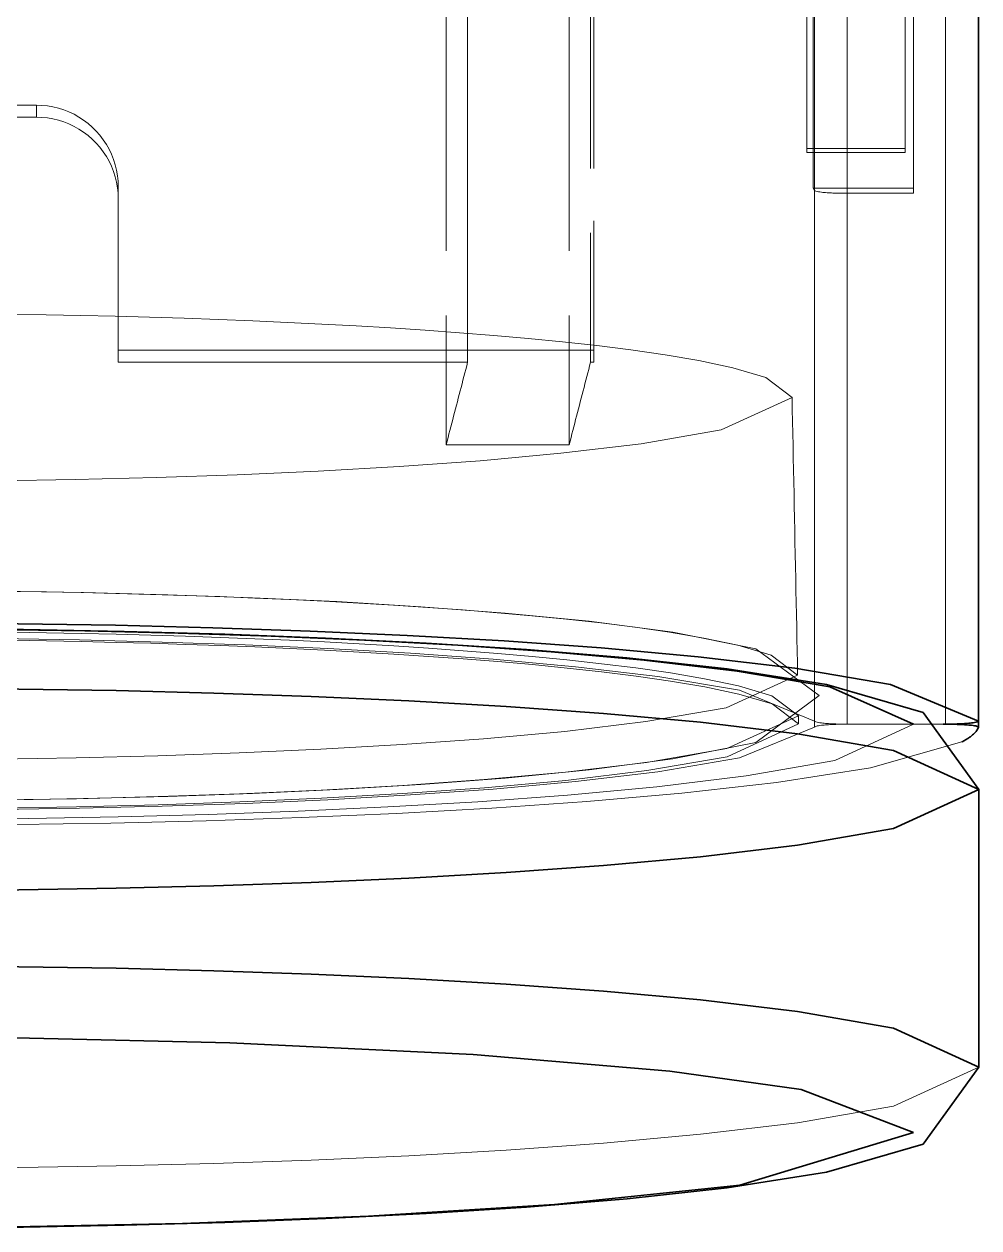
# Model space of a CAD drawing. Header units: millimetres. Extents: x 10 to 410, y 10 to 287.
# Drawn here: x 110.087 to 113.784, y 173 to 177.658 of the extents above; entities that cross this region are included whole.
import ezdxf

# ---------------------------------------------------------------- set-up
doc = ezdxf.new("R2010")
doc.units = ezdxf.units.MM
doc.linetypes.add('DASHED', pattern=[0.75, 0.5, -0.25])
doc.layers.add('HIDDEN', color=8, linetype='DASHED', lineweight=18)
doc.layers.add('VISIBLE', color=7, linetype='CONTINUOUS', lineweight=35)

msp = doc.modelspace()

# ---------------------------------------------------------------- linework, layer by layer
at = {"layer": 'HIDDEN'}
for points in [[(113.6546, 174.9492), (113.6546, 176.4603), (113.6546, 177.9715), (113.6546, 179.4826), (113.6546, 180.9937), (113.6546, 182.5049), (113.6546, 184.016), (113.6546, 185.5272), (113.6546, 187.0383), (113.6546, 188.5494), (113.6546, 190.0606), (113.6546, 191.5717), (113.6546, 193.0829), (113.6546, 194.594), (113.6546, 196.1051), (113.6546, 197.6163), (113.6546, 199.1274), (113.6546, 200.6386), (113.6546, 202.1497), (113.6546, 203.6608), (113.6546, 205.172), (113.6546, 206.6831), (113.6546, 208.1942), (113.6546, 209.7054)], [(113.7815, 174.9604), (113.7815, 176.4706), (113.7815, 177.9807), (113.7815, 179.4908), (113.7815, 181.001), (113.7815, 182.5111), (113.7815, 184.0212), (113.7815, 185.5314), (113.7815, 187.0415), (113.7815, 188.5516), (113.7815, 190.0617), (113.7815, 191.5719), (113.7815, 193.082), (113.7815, 194.5921), (113.7815, 196.1023), (113.7815, 197.6124), (113.7815, 199.1225), (113.7815, 200.6326), (113.7815, 202.1428), (113.7815, 203.6529), (113.7815, 205.163), (113.7815, 206.6732), (113.7815, 208.1833), (113.7815, 209.6934)], [(113.1172, 177.1769), (113.1172, 178.4957), (113.1172, 179.8145), (113.1172, 181.1333), (113.1172, 182.4522), (113.1172, 183.771), (113.1172, 185.0898), (113.1172, 186.4086), (113.1172, 187.7274), (113.1172, 189.0462), (113.1172, 190.365), (113.1172, 191.6838), (113.1172, 193.0027), (113.1172, 194.3215), (113.1172, 195.6403), (113.1172, 196.9591), (113.1172, 198.2779), (113.1172, 199.5967), (113.1172, 200.9155), (113.1172, 202.2343), (113.1172, 203.5532), (113.1172, 204.872), (113.1172, 206.1908), (113.1172, 207.5096)], [(112.2922, 176.3959), (112.2922, 177.6323), (112.2922, 178.8687), (112.2922, 180.1051), (112.2922, 181.3415), (112.2922, 182.5779), (112.2922, 183.8143), (112.2922, 185.0507), (112.2922, 186.287), (112.2922, 187.5234), (112.2922, 188.7598), (112.2922, 189.9962), (112.2922, 191.2326), (112.2922, 192.469), (112.2922, 193.7054), (112.2922, 194.9418), (112.2922, 196.1781), (112.2922, 197.4145), (112.2922, 198.6509), (112.2922, 199.8873), (112.2922, 201.1237), (112.2922, 202.3601), (112.2922, 203.5965), (112.2922, 204.8328)], [(112.2801, 176.3495), (112.2801, 177.5859), (112.2801, 178.8223), (112.2801, 180.0587), (112.2801, 181.295), (112.2801, 182.5314), (112.2801, 183.7678), (112.2801, 185.0042), (112.2801, 186.2406), (112.2801, 187.477), (112.2801, 188.7134), (112.2801, 189.9498), (112.2801, 191.1861), (112.2801, 192.4225), (112.2801, 193.6589), (112.2801, 194.8953), (112.2801, 196.1317), (112.2801, 197.3681), (112.2801, 198.6045), (112.2801, 199.8408), (112.2801, 201.0772), (112.2801, 202.3136), (112.2801, 203.55), (112.2801, 204.7864)], [(112.2922, 176.3495), (112.2922, 177.5859), (112.2922, 178.8223), (112.2922, 180.0587), (112.2922, 181.295), (112.2922, 182.5314), (112.2922, 183.7678), (112.2922, 185.0042), (112.2922, 186.2406), (112.2922, 187.477), (112.2922, 188.7134), (112.2922, 189.9498), (112.2922, 191.1861), (112.2922, 192.4225), (112.2922, 193.6589), (112.2922, 194.8953), (112.2922, 196.1317), (112.2922, 197.3681), (112.2922, 198.6045), (112.2922, 199.8408), (112.2922, 201.0772), (112.2922, 202.3136), (112.2922, 203.55), (112.2922, 204.7864)], [(111.7211, 176.0301), (111.7211, 177.2665), (111.7211, 178.5029), (111.7211, 179.7393), (111.7211, 180.9757), (111.7211, 182.2121), (111.7211, 183.4485), (111.7211, 184.6848), (111.7211, 185.9212), (111.7211, 187.1576), (111.7211, 188.394), (111.7211, 189.6304), (111.7211, 190.8668), (111.7211, 192.1032), (111.7211, 193.3396), (111.7211, 194.5759), (111.7211, 195.8123), (111.7211, 197.0487), (111.7211, 198.2851), (111.7211, 199.5215), (111.7211, 200.7579), (111.7211, 201.9943), (111.7211, 203.2306), (111.7211, 204.467)], [(112.197, 176.0301), (112.197, 177.2665), (112.197, 178.5029), (112.197, 179.7393), (112.197, 180.9757), (112.197, 182.2121), (112.197, 183.4485), (112.197, 184.6848), (112.197, 185.9212), (112.197, 187.1576), (112.197, 188.394), (112.197, 189.6304), (112.197, 190.8668), (112.197, 192.1032), (112.197, 193.3396), (112.197, 194.5759), (112.197, 195.8123), (112.197, 197.0487), (112.197, 198.2851), (112.197, 199.5215), (112.197, 200.7579), (112.197, 201.9943), (112.197, 203.2306), (112.197, 204.467)], [(113.4979, 177.1769), (113.4979, 177.5574), (113.4979, 177.9379), (113.4979, 178.3184), (113.4979, 178.6989), (113.4979, 179.0794), (113.4979, 179.4599), (113.4979, 179.8404), (113.4979, 180.2209), (113.4979, 180.6014), (113.4979, 180.9819), (113.4979, 181.3624), (113.4979, 181.7429), (113.4979, 182.1234), (113.4979, 182.5039), (113.4979, 182.8844), (113.4979, 183.2649), (113.4979, 183.6454), (113.4979, 184.0259), (113.4979, 184.4064), (113.4979, 184.7869), (113.4979, 185.1674), (113.4979, 185.5479), (113.4979, 185.9284)], [(113.1421, 177.0233), (113.1421, 177.4068), (113.1421, 177.7904), (113.1421, 178.1739), (113.1421, 178.5575), (113.1421, 178.941), (113.1421, 179.3246), (113.1421, 179.7081), (113.1421, 180.0917), (113.1421, 180.4752), (113.1421, 180.8588), (113.1421, 181.2423), (113.1421, 181.6259), (113.1421, 182.0094), (113.1421, 182.393), (113.1421, 182.7765), (113.1421, 183.16), (113.1421, 183.5436), (113.1421, 183.9271), (113.1421, 184.3107), (113.1421, 184.6942), (113.1421, 185.0778), (113.1421, 185.4613), (113.1421, 185.8449)], [(113.5297, 177.0233), (113.5297, 177.4052), (113.5297, 177.7872), (113.5297, 178.1691), (113.5297, 178.5511), (113.5297, 178.9331), (113.5297, 179.315), (113.5297, 179.697), (113.5297, 180.0789), (113.5297, 180.4609), (113.5297, 180.8428), (113.5297, 181.2248), (113.5297, 181.6067), (113.5297, 181.9887), (113.5297, 182.3706), (113.5297, 182.7526), (113.5297, 183.1345), (113.5297, 183.5165), (113.5297, 183.8984), (113.5297, 184.2804), (113.5297, 184.6624), (113.5297, 185.0443), (113.5297, 185.4263), (113.5297, 185.8082)], [(113.6546, 174.9492), (113.6546, 175.421), (113.6546, 175.8928), (113.6546, 176.3646), (113.6546, 176.8364), (113.6546, 177.3081), (113.6546, 177.7799), (113.6546, 178.2517), (113.6546, 178.7235), (113.6546, 179.1953), (113.6546, 179.6671), (113.6546, 180.1389), (113.6546, 180.6107), (113.6546, 181.0825), (113.6546, 181.5543), (113.6546, 182.0261), (113.6546, 182.4979), (113.6546, 182.9697), (113.6546, 183.4414), (113.6546, 183.9132), (113.6546, 184.385), (113.6546, 184.8568), (113.6546, 185.3286), (113.6546, 185.8004)], [(113.5297, 177.003), (113.5297, 177.3847), (113.5297, 177.7665), (113.5297, 178.1483), (113.5297, 178.5301), (113.5297, 178.9119), (113.5297, 179.2937), (113.5297, 179.6754), (113.5297, 180.0572), (113.5297, 180.439), (113.5297, 180.8208), (113.5297, 181.2026), (113.5297, 181.5844), (113.5297, 181.9662), (113.5297, 182.3479), (113.5297, 182.7297), (113.5297, 183.1115), (113.5297, 183.4933), (113.5297, 183.8751), (113.5297, 184.2569), (113.5297, 184.6386), (113.5297, 185.0204), (113.5297, 185.4022), (113.5297, 185.784)], [(113.1172, 177.1609), (113.1172, 177.5336), (113.1172, 177.9063), (113.1172, 178.279), (113.1172, 178.6517), (113.1172, 179.0243), (113.1172, 179.397), (113.1172, 179.7697), (113.1172, 180.1424), (113.1172, 180.515), (113.1172, 180.8877), (113.1172, 181.2604), (113.1172, 181.6331), (113.1172, 182.0057), (113.1172, 182.3784), (113.1172, 182.7511), (113.1172, 183.1238), (113.1172, 183.4965), (113.1172, 183.8691), (113.1172, 184.2418), (113.1172, 184.6145), (113.1172, 184.9872), (113.1172, 185.3598), (113.1172, 185.7325)], [(113.1468, 174.938), (113.1468, 175.4058), (113.1468, 175.8737), (113.1468, 176.3415), (113.1468, 176.8093), (113.1468, 177.2772), (113.1468, 177.745), (113.1468, 178.2129), (113.1468, 178.6807), (113.1468, 179.1486), (113.1468, 179.6164), (113.1468, 180.0843), (113.1468, 180.5521), (113.1468, 181.02), (113.1468, 181.4878), (113.1468, 181.9557), (113.1468, 182.4235), (113.1468, 182.8913), (113.1468, 183.3592), (113.1468, 183.827), (113.1468, 184.2949), (113.1468, 184.7627), (113.1468, 185.2306), (113.1468, 185.6984)], [(113.4979, 177.1609), (113.4979, 177.5311), (113.4979, 177.9012), (113.4979, 178.2713), (113.4979, 178.6414), (113.4979, 179.0115), (113.4979, 179.3816), (113.4979, 179.7517), (113.4979, 180.1219), (113.4979, 180.492), (113.4979, 180.8621), (113.4979, 181.2322), (113.4979, 181.6023), (113.4979, 181.9724), (113.4979, 182.3426), (113.4979, 182.7127), (113.4979, 183.0828), (113.4979, 183.4529), (113.4979, 183.823), (113.4979, 184.1931), (113.4979, 184.5632), (113.4979, 184.9334), (113.4979, 185.3035), (113.4979, 185.6736)], [(113.2737, 177.1609), (113.2737, 177.5302), (113.2737, 177.8994), (113.2737, 178.2687), (113.2737, 178.638), (113.2737, 179.0072), (113.2737, 179.3765), (113.2737, 179.7457), (113.2737, 180.115), (113.2737, 180.4842), (113.2737, 180.8535), (113.2737, 181.2227), (113.2737, 181.592), (113.2737, 181.9612), (113.2737, 182.3305), (113.2737, 182.6998), (113.2737, 183.069), (113.2737, 183.4383), (113.2737, 183.8075), (113.2737, 184.1768), (113.2737, 184.546), (113.2737, 184.9153), (113.2737, 185.2845), (113.2737, 185.6538)], [(111.8042, 182.9436), (111.8042, 182.6569), (111.8042, 182.3702), (111.8042, 182.0835), (111.8042, 181.7968), (111.8042, 181.5101), (111.8042, 181.2234), (111.8042, 180.9367), (111.8042, 180.65), (111.8042, 180.3633), (111.8042, 180.0766), (111.8042, 179.7899), (111.8042, 179.5032), (111.8042, 179.2165), (111.8042, 178.9298), (111.8042, 178.6431), (111.8042, 178.3564), (111.8042, 178.0697), (111.8042, 177.783), (111.8042, 177.4963), (111.8042, 177.2096), (111.8042, 176.9229), (111.8042, 176.6362), (111.8042, 176.3495)], [(110.1346, 177.3438), (110.1304, 177.3438), (110.1263, 177.3438), (110.1222, 177.3438), (110.118, 177.3438), (110.1139, 177.3438), (110.1097, 177.3438), (110.1056, 177.3438), (110.1015, 177.3438), (110.0973, 177.3438), (110.0932, 177.3438), (110.0891, 177.3438), (110.0849, 177.3438), (110.0808, 177.3438), (110.0766, 177.3438), (110.0725, 177.3438), (110.0684, 177.3438), (110.0642, 177.3438), (110.0601, 177.3438), (110.0559, 177.3438), (110.0518, 177.3438), (110.0477, 177.3438), (110.0435, 177.3438), (110.0394, 177.3438)], [(110.1346, 177.3438), (110.1346, 177.3418), (110.1346, 177.3398), (110.1346, 177.3378), (110.1346, 177.3358), (110.1346, 177.3337), (110.1346, 177.3317), (110.1346, 177.3297), (110.1346, 177.3277), (110.1346, 177.3257), (110.1346, 177.3236), (110.1346, 177.3216), (110.1346, 177.3196), (110.1346, 177.3176), (110.1346, 177.3156), (110.1346, 177.3136), (110.1346, 177.3115), (110.1346, 177.3095), (110.1346, 177.3075), (110.1346, 177.3055), (110.1346, 177.3035), (110.1346, 177.3014), (110.1346, 177.2994), (110.1346, 177.2974)], [(110.4519, 177.0279), (110.4511, 177.0495), (110.4489, 177.071), (110.4452, 177.0923), (110.4401, 177.1133), (110.4335, 177.1339), (110.4255, 177.154), (110.4162, 177.1735), (110.4055, 177.1923), (110.3936, 177.2104), (110.3805, 177.2275), (110.3662, 177.2438), (110.3509, 177.259), (110.3346, 177.2732), (110.3173, 177.2862), (110.2992, 177.298), (110.2803, 177.3086), (110.2608, 177.3178), (110.2406, 177.3257), (110.22, 177.3322), (110.199, 177.3373), (110.1777, 177.3409), (110.1562, 177.3431), (110.1346, 177.3438)], [(110.1346, 177.2974), (110.0794, 177.2974), (110.0242, 177.2974), (109.969, 177.2974), (109.9139, 177.2974), (109.8587, 177.2974), (109.8035, 177.2974), (109.7483, 177.2974), (109.6931, 177.2974), (109.6379, 177.2974), (109.5828, 177.2974), (109.5276, 177.2974), (109.4724, 177.2974), (109.4172, 177.2974), (109.362, 177.2974), (109.3069, 177.2974), (109.2517, 177.2974), (109.1965, 177.2974), (109.1413, 177.2974), (109.0861, 177.2974), (109.0309, 177.2974), (108.9758, 177.2974), (108.9206, 177.2974), (108.8654, 177.2974)], [(110.4519, 176.9815), (110.4511, 177.0031), (110.4489, 177.0246), (110.4452, 177.0459), (110.4401, 177.0669), (110.4335, 177.0875), (110.4255, 177.1076), (110.4162, 177.1271), (110.4055, 177.1459), (110.3936, 177.1639), (110.3805, 177.1811), (110.3662, 177.1973), (110.3509, 177.2126), (110.3346, 177.2267), (110.3173, 177.2397), (110.2992, 177.2516), (110.2803, 177.2621), (110.2608, 177.2713), (110.2406, 177.2792), (110.22, 177.2857), (110.199, 177.2908), (110.1777, 177.2945), (110.1562, 177.2967), (110.1346, 177.2974)], [(113.1172, 177.1769), (113.1172, 177.1762), (113.1172, 177.1755), (113.1172, 177.1748), (113.1172, 177.1741), (113.1172, 177.1734), (113.1172, 177.1727), (113.1172, 177.172), (113.1172, 177.1714), (113.1172, 177.1707), (113.1172, 177.17), (113.1172, 177.1693), (113.1172, 177.1686), (113.1172, 177.1679), (113.1172, 177.1672), (113.1172, 177.1665), (113.1172, 177.1658), (113.1172, 177.1651), (113.1172, 177.1644), (113.1172, 177.1637), (113.1172, 177.163), (113.1172, 177.1623), (113.1172, 177.1616), (113.1172, 177.1609)], [(113.1172, 177.1769), (113.1337, 177.1769), (113.1503, 177.1769), (113.1668, 177.1769), (113.1834, 177.1769), (113.2, 177.1769), (113.2165, 177.1769), (113.2331, 177.1769), (113.2496, 177.1769), (113.2662, 177.1769), (113.2827, 177.1769), (113.2993, 177.1769), (113.3158, 177.1769), (113.3324, 177.1769), (113.3489, 177.1769), (113.3655, 177.1769), (113.3821, 177.1769), (113.3986, 177.1769), (113.4152, 177.1769), (113.4317, 177.1769), (113.4483, 177.1769), (113.4648, 177.1769), (113.4814, 177.1769), (113.4979, 177.1769)], [(113.1172, 177.1609), (113.124, 177.1609), (113.1308, 177.1609), (113.1376, 177.1609), (113.1444, 177.1609), (113.1512, 177.1609), (113.158, 177.1609), (113.1648, 177.1609), (113.1716, 177.1609), (113.1784, 177.1609), (113.1852, 177.1609), (113.192, 177.1609), (113.1988, 177.1609), (113.2056, 177.1609), (113.2125, 177.1609), (113.2193, 177.1609), (113.2261, 177.1609), (113.2329, 177.1609), (113.2397, 177.1609), (113.2465, 177.1609), (113.2533, 177.1609), (113.2601, 177.1609), (113.2669, 177.1609), (113.2737, 177.1609)], [(113.2737, 177.1609), (113.2834, 177.1609), (113.2932, 177.1609), (113.3029, 177.1609), (113.3127, 177.1609), (113.3224, 177.1609), (113.3322, 177.1609), (113.3419, 177.1609), (113.3517, 177.1609), (113.3614, 177.1609), (113.3712, 177.1609), (113.3809, 177.1609), (113.3907, 177.1609), (113.4004, 177.1609), (113.4102, 177.1609), (113.4199, 177.1609), (113.4297, 177.1609), (113.4394, 177.1609), (113.4492, 177.1609), (113.4589, 177.1609), (113.4687, 177.1609), (113.4784, 177.1609), (113.4882, 177.1609), (113.4979, 177.1609)], [(113.2737, 174.9492), (113.2737, 175.0453), (113.2737, 175.1415), (113.2737, 175.2377), (113.2737, 175.3338), (113.2737, 175.43), (113.2737, 175.5262), (113.2737, 175.6223), (113.2737, 175.7185), (113.2737, 175.8147), (113.2737, 175.9108), (113.2737, 176.007), (113.2737, 176.1031), (113.2737, 176.1993), (113.2737, 176.2955), (113.2737, 176.3916), (113.2737, 176.4878), (113.2737, 176.584), (113.2737, 176.6801), (113.2737, 176.7763), (113.2737, 176.8725), (113.2737, 176.9686), (113.2737, 177.0648), (113.2737, 177.1609)], [(113.4979, 177.1769), (113.4979, 177.1762), (113.4979, 177.1755), (113.4979, 177.1748), (113.4979, 177.1741), (113.4979, 177.1734), (113.4979, 177.1727), (113.4979, 177.172), (113.4979, 177.1714), (113.4979, 177.1707), (113.4979, 177.17), (113.4979, 177.1693), (113.4979, 177.1686), (113.4979, 177.1679), (113.4979, 177.1672), (113.4979, 177.1665), (113.4979, 177.1658), (113.4979, 177.1651), (113.4979, 177.1644), (113.4979, 177.1637), (113.4979, 177.163), (113.4979, 177.1623), (113.4979, 177.1616), (113.4979, 177.1609)], [(110.4519, 177.0279), (110.4519, 177.0279), (110.4519, 177.0279), (110.4519, 177.0279), (110.4519, 177.0279), (110.4519, 177.0279), (110.4519, 177.0279), (110.4519, 177.0279), (110.4519, 177.0279), (110.4519, 177.0279), (110.4519, 177.0279), (110.4519, 177.0279), (110.4519, 177.0279), (110.4519, 177.0279), (110.4519, 177.0279), (110.4519, 177.0279), (110.4519, 177.0279), (110.4519, 177.0279), (110.4519, 177.0279), (110.4519, 177.0279), (110.4519, 177.0279), (110.4519, 177.0279), (110.4519, 177.0279), (110.4519, 177.0279)], [(110.4519, 177.0279), (110.4519, 177.0004), (110.4519, 176.9729), (110.4519, 176.9455), (110.4519, 176.918), (110.4519, 176.8905), (110.4519, 176.863), (110.4519, 176.8356), (110.4519, 176.8081), (110.4519, 176.7806), (110.4519, 176.7531), (110.4519, 176.7257), (110.4519, 176.6982), (110.4519, 176.6707), (110.4519, 176.6432), (110.4519, 176.6158), (110.4519, 176.5883), (110.4519, 176.5608), (110.4519, 176.5333), (110.4519, 176.5059), (110.4519, 176.4784), (110.4519, 176.4509), (110.4519, 176.4234), (110.4519, 176.3959)], [(110.4519, 176.9814), (110.4519, 176.9834), (110.4519, 176.9855), (110.4519, 176.9875), (110.4519, 176.9895), (110.4519, 176.9915), (110.4519, 176.9935), (110.4519, 176.9956), (110.4519, 176.9976), (110.4519, 176.9996), (110.4519, 177.0016), (110.4519, 177.0036), (110.4519, 177.0057), (110.4519, 177.0077), (110.4519, 177.0097), (110.4519, 177.0117), (110.4519, 177.0137), (110.4519, 177.0158), (110.4519, 177.0178), (110.4519, 177.0198), (110.4519, 177.0218), (110.4519, 177.0238), (110.4519, 177.0259), (110.4519, 177.0279)], [(110.4519, 176.9815), (110.4519, 176.9835), (110.4519, 176.9855), (110.4519, 176.9875), (110.4519, 176.9895), (110.4519, 176.9916), (110.4519, 176.9936), (110.4519, 176.9956), (110.4519, 176.9976), (110.4519, 176.9996), (110.4519, 177.0017), (110.4519, 177.0037), (110.4519, 177.0057), (110.4519, 177.0077), (110.4519, 177.0097), (110.4519, 177.0117), (110.4519, 177.0138), (110.4519, 177.0158), (110.4519, 177.0178), (110.4519, 177.0198), (110.4519, 177.0218), (110.4519, 177.0239), (110.4519, 177.0259), (110.4519, 177.0279)], [(113.1421, 177.0233), (113.1424, 177.0229), (113.1426, 177.0225), (113.1429, 177.0222), (113.1431, 177.0218), (113.1433, 177.0214), (113.1436, 177.021), (113.1438, 177.0206), (113.144, 177.0202), (113.1442, 177.0199), (113.1444, 177.0195), (113.1447, 177.0191), (113.1449, 177.0187), (113.1451, 177.0183), (113.1453, 177.0179), (113.1455, 177.0175), (113.1456, 177.0171), (113.1458, 177.0167), (113.146, 177.0163), (113.1462, 177.0158), (113.1464, 177.0154), (113.1465, 177.015), (113.1467, 177.0146), (113.1468, 177.0142)], [(113.1421, 177.0233), (113.159, 177.0233), (113.1758, 177.0233), (113.1927, 177.0233), (113.2095, 177.0233), (113.2264, 177.0233), (113.2432, 177.0233), (113.2601, 177.0233), (113.2769, 177.0233), (113.2938, 177.0233), (113.3106, 177.0233), (113.3275, 177.0233), (113.3443, 177.0233), (113.3612, 177.0233), (113.378, 177.0233), (113.3949, 177.0233), (113.4117, 177.0233), (113.4286, 177.0233), (113.4454, 177.0233), (113.4623, 177.0233), (113.4791, 177.0233), (113.496, 177.0233), (113.5128, 177.0233), (113.5297, 177.0233)], [(113.2737, 177.003), (113.2681, 177.003), (113.2625, 177.003), (113.257, 177.0031), (113.2514, 177.0031), (113.2458, 177.0032), (113.2402, 177.0034), (113.2347, 177.0035), (113.2291, 177.0037), (113.2235, 177.0039), (113.2179, 177.0041), (113.2124, 177.0044), (113.2068, 177.0047), (113.2012, 177.005), (113.1957, 177.0054), (113.1901, 177.0058), (113.1846, 177.0063), (113.179, 177.0068), (113.1735, 177.0074), (113.1679, 177.0082), (113.1624, 177.009), (113.1569, 177.01), (113.1515, 177.0114), (113.1468, 177.0142)], [(113.1468, 174.9604), (113.1468, 175.0497), (113.1468, 175.139), (113.1468, 175.2283), (113.1468, 175.3176), (113.1468, 175.4069), (113.1468, 175.4962), (113.1468, 175.5855), (113.1468, 175.6748), (113.1468, 175.7641), (113.1468, 175.8534), (113.1468, 175.9426), (113.1468, 176.0319), (113.1468, 176.1212), (113.1468, 176.2105), (113.1468, 176.2998), (113.1468, 176.3891), (113.1468, 176.4784), (113.1468, 176.5677), (113.1468, 176.657), (113.1468, 176.7463), (113.1468, 176.8356), (113.1468, 176.9249), (113.1468, 177.0142)], [(113.2737, 177.003), (113.2848, 177.003), (113.296, 177.003), (113.3071, 177.003), (113.3182, 177.003), (113.3293, 177.003), (113.3405, 177.003), (113.3516, 177.003), (113.3627, 177.003), (113.3739, 177.003), (113.385, 177.003), (113.3961, 177.003), (113.4072, 177.003), (113.4184, 177.003), (113.4295, 177.003), (113.4406, 177.003), (113.4518, 177.003), (113.4629, 177.003), (113.474, 177.003), (113.4851, 177.003), (113.4963, 177.003), (113.5074, 177.003), (113.5185, 177.003), (113.5297, 177.003)], [(113.2737, 174.9492), (113.2737, 175.0385), (113.2737, 175.1278), (113.2737, 175.2171), (113.2737, 175.3064), (113.2737, 175.3957), (113.2737, 175.485), (113.2737, 175.5742), (113.2737, 175.6635), (113.2737, 175.7528), (113.2737, 175.8421), (113.2737, 175.9314), (113.2737, 176.0207), (113.2737, 176.11), (113.2737, 176.1993), (113.2737, 176.2886), (113.2737, 176.3779), (113.2737, 176.4672), (113.2737, 176.5565), (113.2737, 176.6458), (113.2737, 176.7351), (113.2737, 176.8244), (113.2737, 176.9137), (113.2737, 177.003)], [(113.5297, 177.0233), (113.5297, 177.0224), (113.5297, 177.0215), (113.5297, 177.0206), (113.5297, 177.0197), (113.5297, 177.0189), (113.5297, 177.018), (113.5297, 177.0171), (113.5297, 177.0162), (113.5297, 177.0153), (113.5297, 177.0144), (113.5297, 177.0136), (113.5297, 177.0127), (113.5297, 177.0118), (113.5297, 177.0109), (113.5297, 177.01), (113.5297, 177.0091), (113.5297, 177.0083), (113.5297, 177.0074), (113.5297, 177.0065), (113.5297, 177.0056), (113.5297, 177.0047), (113.5297, 177.0038), (113.5297, 177.003)], [(110.4519, 176.9814), (110.4519, 176.9814), (110.4519, 176.9814), (110.4519, 176.9814), (110.4519, 176.9814), (110.4519, 176.9814), (110.4519, 176.9814), (110.4519, 176.9814), (110.4519, 176.9814), (110.4519, 176.9814), (110.4519, 176.9814), (110.4519, 176.9814), (110.4519, 176.9814), (110.4519, 176.9814), (110.4519, 176.9814), (110.4519, 176.9814), (110.4519, 176.9814), (110.4519, 176.9814), (110.4519, 176.9814), (110.4519, 176.9814), (110.4519, 176.9815), (110.4519, 176.9815), (110.4519, 176.9815), (110.4519, 176.9815)], [(110.4519, 176.9814), (110.4519, 176.954), (110.4519, 176.9265), (110.4519, 176.899), (110.4519, 176.8715), (110.4519, 176.8441), (110.4519, 176.8166), (110.4519, 176.7891), (110.4519, 176.7616), (110.4519, 176.7342), (110.4519, 176.7067), (110.4519, 176.6792), (110.4519, 176.6517), (110.4519, 176.6243), (110.4519, 176.5968), (110.4519, 176.5693), (110.4519, 176.5418), (110.4519, 176.5143), (110.4519, 176.4869), (110.4519, 176.4594), (110.4519, 176.4319), (110.4519, 176.4044), (110.4519, 176.377), (110.4519, 176.3495)], [(113.0601, 176.2136), (112.9581, 176.2904), (112.8302, 176.3282), (112.6997, 176.3559), (112.5682, 176.3783), (112.4361, 176.3973), (112.3037, 176.4138), (112.1711, 176.4284), (112.0383, 176.4415), (111.9053, 176.4532), (111.7723, 176.4638), (111.6392, 176.4734), (111.5061, 176.4821), (111.3729, 176.4901), (111.2396, 176.4973), (111.1064, 176.5037), (110.9731, 176.5096), (110.8397, 176.5148), (110.7064, 176.5195), (110.573, 176.5236), (110.4396, 176.5272), (110.3062, 176.5303), (110.1728, 176.5329), (110.0394, 176.535)], [(110.4519, 176.3959), (110.5319, 176.3959), (110.6119, 176.3959), (110.6919, 176.3959), (110.7719, 176.3959), (110.8519, 176.3959), (110.932, 176.3959), (111.012, 176.3959), (111.092, 176.3959), (111.172, 176.3959), (111.252, 176.3959), (111.332, 176.3959), (111.412, 176.3959), (111.4921, 176.3959), (111.5721, 176.3959), (111.6521, 176.3959), (111.7321, 176.3959), (111.8121, 176.3959), (111.8921, 176.3959), (111.9721, 176.3959), (112.0522, 176.3959), (112.1322, 176.3959), (112.2122, 176.3959), (112.2922, 176.3959)], [(110.4519, 176.3495), (110.4519, 176.3515), (110.4519, 176.3535), (110.4519, 176.3556), (110.4519, 176.3576), (110.4519, 176.3596), (110.4519, 176.3616), (110.4519, 176.3636), (110.4519, 176.3657), (110.4519, 176.3677), (110.4519, 176.3697), (110.4519, 176.3717), (110.4519, 176.3737), (110.4519, 176.3758), (110.4519, 176.3778), (110.4519, 176.3798), (110.4519, 176.3818), (110.4519, 176.3838), (110.4519, 176.3859), (110.4519, 176.3879), (110.4519, 176.3899), (110.4519, 176.3919), (110.4519, 176.3939), (110.4519, 176.3959)], [(112.2922, 176.3959), (112.2922, 176.3939), (112.2922, 176.3919), (112.2922, 176.3899), (112.2922, 176.3879), (112.2922, 176.3859), (112.2922, 176.3838), (112.2922, 176.3818), (112.2922, 176.3798), (112.2922, 176.3778), (112.2922, 176.3758), (112.2922, 176.3737), (112.2922, 176.3717), (112.2922, 176.3697), (112.2922, 176.3677), (112.2922, 176.3657), (112.2922, 176.3636), (112.2922, 176.3616), (112.2922, 176.3596), (112.2922, 176.3576), (112.2922, 176.3556), (112.2922, 176.3535), (112.2922, 176.3515), (112.2922, 176.3495)], [(110.4519, 176.3495), (110.5107, 176.3495), (110.5695, 176.3495), (110.6283, 176.3495), (110.6871, 176.3495), (110.7459, 176.3495), (110.8046, 176.3495), (110.8634, 176.3495), (110.9222, 176.3495), (110.981, 176.3495), (111.0398, 176.3495), (111.0986, 176.3495), (111.1574, 176.3495), (111.2162, 176.3495), (111.275, 176.3495), (111.3338, 176.3495), (111.3926, 176.3495), (111.4514, 176.3495), (111.5102, 176.3495), (111.569, 176.3495), (111.6278, 176.3495), (111.6866, 176.3495), (111.7454, 176.3495), (111.8042, 176.3495)], [(111.7211, 176.0301), (111.7247, 176.044), (111.7283, 176.0579), (111.7319, 176.0718), (111.7355, 176.0857), (111.7392, 176.0996), (111.7428, 176.1134), (111.7464, 176.1273), (111.75, 176.1412), (111.7536, 176.1551), (111.7572, 176.169), (111.7608, 176.1829), (111.7644, 176.1968), (111.768, 176.2106), (111.7717, 176.2245), (111.7753, 176.2384), (111.7789, 176.2523), (111.7825, 176.2662), (111.7861, 176.2801), (111.7897, 176.294), (111.7933, 176.3078), (111.7969, 176.3217), (111.8006, 176.3356), (111.8042, 176.3495)], [(112.2801, 176.3495), (112.2765, 176.3356), (112.2729, 176.3217), (112.2693, 176.3078), (112.2657, 176.294), (112.2621, 176.2801), (112.2584, 176.2662), (112.2548, 176.2523), (112.2512, 176.2384), (112.2476, 176.2245), (112.244, 176.2106), (112.2404, 176.1968), (112.2368, 176.1829), (112.2332, 176.169), (112.2295, 176.1551), (112.2259, 176.1412), (112.2223, 176.1273), (112.2187, 176.1134), (112.2151, 176.0996), (112.2115, 176.0857), (112.2079, 176.0718), (112.2043, 176.0579), (112.2006, 176.044), (112.197, 176.0301)], [(112.2801, 176.3495), (112.2806, 176.3495), (112.2812, 176.3495), (112.2817, 176.3495), (112.2822, 176.3495), (112.2827, 176.3495), (112.2833, 176.3495), (112.2838, 176.3495), (112.2843, 176.3495), (112.2848, 176.3495), (112.2854, 176.3495), (112.2859, 176.3495), (112.2864, 176.3495), (112.2869, 176.3495), (112.2875, 176.3495), (112.288, 176.3495), (112.2885, 176.3495), (112.289, 176.3495), (112.2896, 176.3495), (112.2901, 176.3495), (112.2906, 176.3495), (112.2911, 176.3495), (112.2917, 176.3495), (112.2922, 176.3495)], [(105.9399, 176.2136), (106.2144, 176.0876), (106.5237, 176.0343), (106.8353, 175.997), (107.1479, 175.9685), (107.461, 175.946), (107.7743, 175.9281), (108.0879, 175.914), (108.4016, 175.9032), (108.7154, 175.8953), (109.0292, 175.8902), (109.3431, 175.8876), (109.657, 175.8876), (109.9708, 175.8902), (110.2847, 175.8953), (110.5984, 175.9032), (110.9121, 175.914), (111.2257, 175.9281), (111.5391, 175.946), (111.8521, 175.9685), (112.1647, 175.997), (112.4764, 176.0343), (112.7856, 176.0876), (113.0601, 176.2136)], [(113.0601, 176.2136), (113.061, 176.1669), (113.0619, 176.1202), (113.0629, 176.0735), (113.0638, 176.0268), (113.0648, 175.9801), (113.0657, 175.9334), (113.0666, 175.8867), (113.0676, 175.8399), (113.0685, 175.7932), (113.0694, 175.7465), (113.0704, 175.6998), (113.0713, 175.6531), (113.0723, 175.6064), (113.0732, 175.5597), (113.0741, 175.513), (113.0751, 175.4663), (113.076, 175.4195), (113.0769, 175.3728), (113.0779, 175.3261), (113.0788, 175.2794), (113.0798, 175.2327), (113.0807, 175.186), (113.0816, 175.1393)], [(112.197, 176.0301), (112.1763, 176.0301), (112.1556, 176.0301), (112.135, 176.0301), (112.1143, 176.0301), (112.0936, 176.0301), (112.0729, 176.0301), (112.0522, 176.0301), (112.0315, 176.0301), (112.0108, 176.0301), (111.9901, 176.0301), (111.9694, 176.0301), (111.9487, 176.0301), (111.928, 176.0301), (111.9073, 176.0301), (111.8866, 176.0301), (111.8659, 176.0301), (111.8453, 176.0301), (111.8246, 176.0301), (111.8039, 176.0301), (111.7832, 176.0301), (111.7625, 176.0301), (111.7418, 176.0301), (111.7211, 176.0301)], [(113.1648, 175.0598), (112.9194, 175.2409), (112.599, 175.3051), (112.2749, 175.3473), (111.9495, 175.379), (111.6235, 175.4036), (111.2972, 175.4231), (110.9707, 175.4384), (110.644, 175.4501), (110.3172, 175.4585), (109.9903, 175.4641), (109.6634, 175.4668), (109.3365, 175.4668), (109.0097, 175.4641), (108.6828, 175.4585), (108.356, 175.4501), (108.0293, 175.4384), (107.7028, 175.4231), (107.3765, 175.4036), (107.0505, 175.379), (106.7251, 175.3473), (106.401, 175.3051), (106.0806, 175.2409), (105.8352, 175.0598)], [(110.0394, 175.4627), (110.1737, 175.4605), (110.3081, 175.4579), (110.4425, 175.4548), (110.5768, 175.4512), (110.7111, 175.4471), (110.8454, 175.4424), (110.9797, 175.4371), (111.114, 175.4312), (111.2482, 175.4247), (111.3824, 175.4175), (111.5166, 175.4095), (111.6507, 175.4007), (111.7847, 175.3911), (111.9187, 175.3804), (112.0525, 175.3686), (112.1863, 175.3554), (112.3198, 175.3407), (112.4532, 175.3241), (112.5862, 175.305), (112.7187, 175.2824), (112.8501, 175.2546), (112.979, 175.2166), (113.0816, 175.1393)], [(105.8532, 174.9604), (106.1432, 175.0801), (106.4593, 175.1337), (106.7777, 175.1715), (107.097, 175.2004), (107.4169, 175.2233), (107.737, 175.2415), (108.0573, 175.2559), (108.3778, 175.2669), (108.6984, 175.2749), (109.019, 175.2801), (109.3396, 175.2827), (109.6603, 175.2827), (109.9809, 175.2801), (110.3016, 175.2749), (110.6221, 175.2669), (110.9426, 175.2559), (111.2629, 175.2415), (111.5831, 175.2233), (111.9029, 175.2004), (112.2223, 175.1715), (112.5407, 175.1337), (112.8568, 175.0801), (113.1468, 174.9604)], [(110.0394, 175.3051), (110.1739, 175.3029), (110.3084, 175.3003), (110.4429, 175.2972), (110.5774, 175.2936), (110.7118, 175.2895), (110.8463, 175.2848), (110.9807, 175.2795), (111.1151, 175.2736), (111.2495, 175.2671), (111.3838, 175.2599), (111.5181, 175.2519), (111.6523, 175.2431), (111.7865, 175.2334), (111.9206, 175.2227), (112.0546, 175.2109), (112.1885, 175.1978), (112.3222, 175.183), (112.4557, 175.1664), (112.5889, 175.1472), (112.7215, 175.1247), (112.8531, 175.0968), (112.982, 175.0588), (113.0848, 174.9814)], [(113.0854, 174.9498), (112.9826, 175.0272), (112.8537, 175.0652), (112.722, 175.0931), (112.5894, 175.1157), (112.4562, 175.1348), (112.3227, 175.1515), (112.1889, 175.1662), (112.055, 175.1793), (111.921, 175.1912), (111.7869, 175.2019), (111.6527, 175.2115), (111.5184, 175.2203), (111.3841, 175.2283), (111.2497, 175.2355), (111.1153, 175.2421), (110.9809, 175.248), (110.8464, 175.2532), (110.712, 175.2579), (110.5775, 175.2621), (110.443, 175.2657), (110.3084, 175.2688), (110.1739, 175.2714), (110.0394, 175.2735)], [(113.0816, 175.1387), (112.8049, 175.0124), (112.4938, 174.9588), (112.1803, 174.9213), (111.8659, 174.8926), (111.5509, 174.87), (111.2357, 174.852), (110.9203, 174.8378), (110.6047, 174.8269), (110.289, 174.819), (109.9733, 174.8138), (109.6576, 174.8113), (109.3418, 174.8113), (109.0261, 174.8138), (108.7103, 174.819), (108.3947, 174.8269), (108.0791, 174.8378), (107.7637, 174.852), (107.4484, 174.87), (107.1335, 174.8927), (106.8191, 174.9214), (106.5056, 174.9589), (106.1945, 175.0125), (105.9184, 175.1393)], [(113.0816, 175.1393), (113.0816, 175.1392), (113.0816, 175.1392), (113.0816, 175.1392), (113.0816, 175.1392), (113.0816, 175.1391), (113.0816, 175.1391), (113.0816, 175.1391), (113.0816, 175.1391), (113.0816, 175.139), (113.0816, 175.139), (113.0816, 175.139), (113.0816, 175.139), (113.0816, 175.1389), (113.0816, 175.1389), (113.0816, 175.1389), (113.0816, 175.1389), (113.0816, 175.1388), (113.0816, 175.1388), (113.0816, 175.1388), (113.0816, 175.1387), (113.0816, 175.1387), (113.0816, 175.1387), (113.0816, 175.1387)], [(105.8352, 175.0598), (106.0806, 174.8787), (106.401, 174.8145), (106.7251, 174.7722), (107.0505, 174.7406), (107.3765, 174.7159), (107.7028, 174.6965), (108.0293, 174.6812), (108.356, 174.6695), (108.6828, 174.661), (109.0097, 174.6554), (109.3365, 174.6527), (109.6634, 174.6527), (109.9903, 174.6554), (110.3172, 174.661), (110.644, 174.6695), (110.9707, 174.6812), (111.2972, 174.6965), (111.6235, 174.7159), (111.9495, 174.7406), (112.2749, 174.7722), (112.599, 174.8145), (112.9194, 174.8787), (113.1648, 175.0598)], [(113.1648, 175.0598), (113.1648, 175.0598), (113.1648, 175.0598), (113.1648, 175.0598), (113.1648, 175.0598), (113.1648, 175.0598), (113.1648, 175.0598), (113.1648, 175.0598), (113.1648, 175.0598), (113.1648, 175.0598), (113.1648, 175.0598), (113.1648, 175.0598), (113.1648, 175.0598), (113.1648, 175.0598), (113.1648, 175.0598), (113.1648, 175.0598), (113.1648, 175.0598), (113.1648, 175.0598), (113.1648, 175.0598), (113.1648, 175.0598), (113.1648, 175.0598), (113.1648, 175.0598), (113.1648, 175.0598), (113.1648, 175.0598)], [(113.5297, 174.9492), (113.2253, 174.8086), (112.8824, 174.7488), (112.5368, 174.7068), (112.1902, 174.6747), (111.843, 174.6492), (111.4954, 174.6288), (111.1477, 174.6127), (110.7997, 174.6002), (110.4517, 174.5909), (110.1036, 174.5846), (109.7555, 174.5812), (109.4074, 174.5806), (109.0592, 174.5827), (108.7111, 174.5876), (108.3631, 174.5954), (108.0151, 174.6064), (107.6673, 174.6208), (107.3196, 174.6391), (106.9722, 174.662), (106.6253, 174.6908), (106.2791, 174.7276), (105.9346, 174.7774), (105.5962, 174.8577)], [(105.9146, 174.9498), (106.191, 174.8229), (106.5024, 174.7692), (106.8163, 174.7316), (107.1311, 174.7029), (107.4464, 174.6803), (107.762, 174.6622), (108.0778, 174.648), (108.3938, 174.6371), (108.7098, 174.6292), (109.0259, 174.624), (109.342, 174.6214), (109.6581, 174.6214), (109.9742, 174.624), (110.2903, 174.6292), (110.6063, 174.6371), (110.9222, 174.648), (111.238, 174.6622), (111.5536, 174.6803), (111.8689, 174.7029), (112.1837, 174.7316), (112.4976, 174.7692), (112.809, 174.8229), (113.0854, 174.9498)], [(113.0848, 174.9808), (112.8079, 174.8544), (112.4965, 174.8007), (112.1827, 174.7632), (111.868, 174.7345), (111.5528, 174.7119), (111.2372, 174.6939), (110.9215, 174.6797), (110.6057, 174.6688), (110.2897, 174.6608), (109.9737, 174.6556), (109.6577, 174.6531), (109.3417, 174.6531), (109.0256, 174.6557), (108.7096, 174.6608), (108.3937, 174.6688), (108.0779, 174.6797), (107.7622, 174.6939), (107.4466, 174.7119), (107.1314, 174.7346), (106.8167, 174.7633), (106.5029, 174.8008), (106.1915, 174.8545), (105.9152, 174.9814)], [(113.0848, 174.9814), (113.0848, 174.9814), (113.0848, 174.9813), (113.0848, 174.9813), (113.0848, 174.9813), (113.0848, 174.9813), (113.0848, 174.9812), (113.0848, 174.9812), (113.0848, 174.9812), (113.0848, 174.9811), (113.0848, 174.9811), (113.0848, 174.9811), (113.0848, 174.9811), (113.0848, 174.981), (113.0848, 174.981), (113.0848, 174.981), (113.0848, 174.981), (113.0848, 174.9809), (113.0848, 174.9809), (113.0848, 174.9809), (113.0848, 174.9809), (113.0848, 174.9808), (113.0848, 174.9808), (113.0848, 174.9808)], [(113.0848, 174.9814), (113.0848, 174.98), (113.0849, 174.9786), (113.0849, 174.9773), (113.0849, 174.9759), (113.0849, 174.9745), (113.085, 174.9731), (113.085, 174.9718), (113.085, 174.9704), (113.0851, 174.969), (113.0851, 174.9676), (113.0851, 174.9663), (113.0851, 174.9649), (113.0852, 174.9635), (113.0852, 174.9621), (113.0852, 174.9608), (113.0853, 174.9594), (113.0853, 174.958), (113.0853, 174.9567), (113.0853, 174.9553), (113.0854, 174.9539), (113.0854, 174.9525), (113.0854, 174.9512), (113.0854, 174.9498)], [(113.2737, 174.9492), (113.2681, 174.9492), (113.2625, 174.9492), (113.257, 174.9493), (113.2514, 174.9494), (113.2458, 174.9495), (113.2402, 174.9496), (113.2347, 174.9497), (113.2291, 174.9499), (113.2235, 174.9501), (113.2179, 174.9504), (113.2124, 174.9506), (113.2068, 174.9509), (113.2012, 174.9513), (113.1957, 174.9516), (113.1901, 174.9521), (113.1846, 174.9525), (113.179, 174.9531), (113.1735, 174.9537), (113.1679, 174.9544), (113.1624, 174.9552), (113.1569, 174.9562), (113.1515, 174.9576), (113.1468, 174.9604)], [(113.2737, 174.9492), (113.2681, 174.9492), (113.2625, 174.9491), (113.257, 174.9491), (113.2514, 174.949), (113.2458, 174.9489), (113.2402, 174.9488), (113.2347, 174.9486), (113.2291, 174.9484), (113.2235, 174.9482), (113.2179, 174.948), (113.2124, 174.9477), (113.2068, 174.9474), (113.2012, 174.9471), (113.1957, 174.9467), (113.1901, 174.9463), (113.1846, 174.9458), (113.179, 174.9453), (113.1735, 174.9447), (113.1679, 174.944), (113.1624, 174.9432), (113.1569, 174.9421), (113.1515, 174.9407), (113.1468, 174.938)], [(113.2737, 174.9492), (113.2899, 174.9492), (113.306, 174.9492), (113.3222, 174.9492), (113.3383, 174.9492), (113.3545, 174.9492), (113.3707, 174.9492), (113.3868, 174.9492), (113.403, 174.9492), (113.4192, 174.9492), (113.4353, 174.9492), (113.4515, 174.9492), (113.4676, 174.9492), (113.4838, 174.9492), (113.5, 174.9492), (113.5161, 174.9492), (113.5323, 174.9492), (113.5485, 174.9492), (113.5646, 174.9492), (113.5808, 174.9492), (113.5969, 174.9492), (113.6131, 174.9492), (113.6293, 174.9492), (113.6454, 174.9492)], [(113.2737, 174.9492), (113.2899, 174.9492), (113.306, 174.9492), (113.3222, 174.9492), (113.3383, 174.9492), (113.3545, 174.9492), (113.3707, 174.9492), (113.3868, 174.9492), (113.403, 174.9492), (113.4192, 174.9492), (113.4353, 174.9492), (113.4515, 174.9492), (113.4676, 174.9492), (113.4838, 174.9492), (113.5, 174.9492), (113.5161, 174.9492), (113.5323, 174.9492), (113.5485, 174.9492), (113.5646, 174.9492), (113.5808, 174.9492), (113.5969, 174.9492), (113.6131, 174.9492), (113.6293, 174.9492), (113.6454, 174.9492)], [(113.1468, 174.938), (112.8568, 174.8183), (112.5407, 174.7646), (112.2223, 174.7269), (111.903, 174.6979), (111.5831, 174.6751), (111.263, 174.6569), (110.9427, 174.6425), (110.6222, 174.6315), (110.3016, 174.6235), (109.981, 174.6182), (109.6604, 174.6156), (109.3397, 174.6156), (109.0191, 174.6182), (108.6984, 174.6235), (108.3779, 174.6315), (108.0574, 174.6425), (107.7371, 174.6569), (107.4169, 174.6751), (107.0971, 174.6979), (106.7777, 174.7269), (106.4593, 174.7646), (106.1432, 174.8183), (105.8532, 174.938)], [(113.7815, 174.9372), (113.7815, 174.9372), (113.7815, 174.9373), (113.7815, 174.9373), (113.7815, 174.9373), (113.7815, 174.9374), (113.7815, 174.9374), (113.7815, 174.9374), (113.7815, 174.9375), (113.7815, 174.9375), (113.7815, 174.9375), (113.7815, 174.9376), (113.7815, 174.9376), (113.7815, 174.9376), (113.7815, 174.9376), (113.7815, 174.9377), (113.7815, 174.9377), (113.7815, 174.9377), (113.7815, 174.9378), (113.7815, 174.9378), (113.7815, 174.9378), (113.7815, 174.9379), (113.7815, 174.9379), (113.7815, 174.9379)], [(113.7179, 174.8809), (113.3641, 174.78), (112.9995, 174.7232), (112.6329, 174.6819), (112.2653, 174.6499), (111.8972, 174.6244), (111.5287, 174.604), (111.1601, 174.5879), (110.7913, 174.5755), (110.4224, 174.5664), (110.0535, 174.5605), (109.6845, 174.5576), (109.3155, 174.5576), (108.9465, 174.5605), (108.5776, 174.5664), (108.2087, 174.5755), (107.8399, 174.5879), (107.4713, 174.604), (107.1028, 174.6244), (106.7347, 174.6499), (106.3671, 174.6819), (106.0005, 174.7232), (105.6359, 174.78), (105.2821, 174.8809)], [(113.7835, 173.6221), (113.4526, 173.4711), (113.0806, 173.407), (112.7057, 173.3622), (112.3296, 173.3279), (111.953, 173.3008), (111.576, 173.2793), (111.1988, 173.2623), (110.8214, 173.2493), (110.4439, 173.2398), (110.0664, 173.2336), (109.6888, 173.2306), (109.3112, 173.2306), (108.9336, 173.2336), (108.556, 173.2398), (108.1786, 173.2493), (107.8012, 173.2623), (107.424, 173.2793), (107.047, 173.3008), (106.6704, 173.3279), (106.2943, 173.3622), (105.9194, 173.407), (105.5474, 173.4711), (105.2165, 173.6221)]]:
    msp.add_lwpolyline(points, dxfattribs=at)
at = {"layer": 'VISIBLE'}
for points in [[(113.7815, 174.9612), (113.7815, 176.4723), (113.7815, 177.9834), (113.7815, 179.4946), (113.7815, 181.0057), (113.7815, 182.5168), (113.7815, 184.028), (113.7815, 185.5391), (113.7815, 187.0503), (113.7815, 188.5614), (113.7815, 190.0725), (113.7815, 191.5837), (113.7815, 193.0948), (113.7815, 194.606), (113.7815, 196.1171), (113.7815, 197.6282), (113.7815, 199.1394), (113.7815, 200.6505), (113.7815, 202.1617), (113.7815, 203.6728), (113.7815, 205.1839), (113.7815, 206.6951), (113.7815, 208.2062), (113.7815, 209.7174)], [(113.7816, 174.9608), (113.7816, 176.4719), (113.7816, 177.9831), (113.7816, 179.4942), (113.7816, 181.0054), (113.7816, 182.5165), (113.7816, 184.0276), (113.7816, 185.5388), (113.7816, 187.0499), (113.7816, 188.5611), (113.7816, 190.0722), (113.7816, 191.5833), (113.7816, 193.0945), (113.7816, 194.6056), (113.7816, 196.1167), (113.7816, 197.6279), (113.7816, 199.139), (113.7816, 200.6502), (113.7816, 202.1613), (113.7816, 203.6724), (113.7816, 205.1836), (113.7816, 206.6947), (113.7816, 208.2059), (113.7816, 209.717)], [(113.7816, 174.9376), (113.7816, 176.4487), (113.7816, 177.9598), (113.7816, 179.471), (113.7816, 180.9821), (113.7816, 182.4933), (113.7816, 184.0044), (113.7816, 185.5155), (113.7816, 187.0267), (113.7816, 188.5378), (113.7816, 190.049), (113.7816, 191.5601), (113.7816, 193.0712), (113.7816, 194.5824), (113.7816, 196.0935), (113.7816, 197.6047), (113.7816, 199.1158), (113.7816, 200.6269), (113.7816, 202.1381), (113.7816, 203.6492), (113.7816, 205.1604), (113.7816, 206.6715), (113.7816, 208.1826), (113.7816, 209.6938)], [(105.2185, 174.9611), (105.5583, 175.1026), (105.9294, 175.1657), (106.3033, 175.2101), (106.6783, 175.2441), (107.0539, 175.2709), (107.4298, 175.2923), (107.8059, 175.3092), (108.1823, 175.3221), (108.5587, 175.3315), (108.9352, 175.3377), (109.3117, 175.3407), (109.6882, 175.3407), (110.0648, 175.3377), (110.4412, 175.3315), (110.8177, 175.3221), (111.194, 175.3092), (111.5701, 175.2923), (111.9461, 175.2709), (112.3217, 175.2441), (112.6966, 175.2101), (113.0705, 175.1657), (113.4417, 175.1026), (113.7815, 174.9612)], [(105.2165, 174.6964), (105.4326, 174.9947), (105.8062, 175.1027), (106.1914, 175.1628), (106.5789, 175.2054), (106.9675, 175.2377), (107.3566, 175.2629), (107.746, 175.2824), (108.1356, 175.2973), (108.5253, 175.3081), (108.9152, 175.3151), (109.305, 175.3185), (109.6949, 175.3185), (110.0848, 175.3151), (110.4746, 175.3081), (110.8644, 175.2973), (111.254, 175.2824), (111.6434, 175.2629), (112.0325, 175.2377), (112.421, 175.2054), (112.8086, 175.1629), (113.1938, 175.1027), (113.5674, 174.9947), (113.7835, 174.6964)], [(105.5962, 174.8577), (105.6307, 175.0522), (105.9842, 175.1294), (106.3432, 175.1784), (106.7033, 175.2146), (107.064, 175.2429), (107.4254, 175.2653), (107.7875, 175.2829), (108.15, 175.2966), (108.5127, 175.3067), (108.8751, 175.3134), (109.2373, 175.3171), (109.5992, 175.3178), (109.9607, 175.3155), (110.322, 175.3101), (110.6832, 175.3016), (111.0442, 175.2897), (111.4052, 175.2741), (111.7661, 175.2541), (112.127, 175.2288), (112.4876, 175.1966), (112.8478, 175.1544), (113.2063, 175.0939), (113.5297, 174.9492)], [(105.2165, 174.6964), (105.5474, 174.8475), (105.9194, 174.9115), (106.2943, 174.9564), (106.6704, 174.9907), (107.047, 175.0177), (107.424, 175.0392), (107.8012, 175.0562), (108.1786, 175.0692), (108.5561, 175.0787), (108.9336, 175.0849), (109.3112, 175.088), (109.6888, 175.088), (110.0664, 175.0849), (110.444, 175.0787), (110.8214, 175.0692), (111.1988, 175.0562), (111.576, 175.0392), (111.953, 175.0177), (112.3296, 174.9907), (112.7057, 174.9564), (113.0806, 174.9115), (113.4526, 174.8475), (113.7835, 174.6964)], [(113.6454, 174.9492), (113.6458, 174.9492), (113.6462, 174.9492), (113.6466, 174.9492), (113.647, 174.9492), (113.6474, 174.9492), (113.6478, 174.9492), (113.6482, 174.9492), (113.6486, 174.9492), (113.649, 174.9492), (113.6494, 174.9492), (113.6498, 174.9492), (113.6502, 174.9492), (113.6506, 174.9492), (113.651, 174.9492), (113.6514, 174.9492), (113.6518, 174.9492), (113.6522, 174.9492), (113.6526, 174.9492), (113.653, 174.9492), (113.6534, 174.9492), (113.6538, 174.9492), (113.6542, 174.9492), (113.6546, 174.9492)], [(113.6454, 174.9492), (113.6458, 174.9492), (113.6462, 174.9492), (113.6466, 174.9492), (113.647, 174.9492), (113.6474, 174.9492), (113.6478, 174.9492), (113.6482, 174.9492), (113.6486, 174.9492), (113.649, 174.9492), (113.6494, 174.9492), (113.6498, 174.9492), (113.6502, 174.9492), (113.6506, 174.9492), (113.651, 174.9492), (113.6514, 174.9492), (113.6518, 174.9492), (113.6522, 174.9492), (113.6526, 174.9492), (113.653, 174.9492), (113.6534, 174.9492), (113.6538, 174.9492), (113.6542, 174.9492), (113.6546, 174.9492)], [(113.7816, 174.9608), (113.7772, 174.9578), (113.7718, 174.9563), (113.7663, 174.9553), (113.7607, 174.9544), (113.7552, 174.9537), (113.7496, 174.9531), (113.7441, 174.9526), (113.7385, 174.9521), (113.7329, 174.9517), (113.7273, 174.9513), (113.7217, 174.9509), (113.7162, 174.9506), (113.7106, 174.9504), (113.705, 174.9501), (113.6994, 174.9499), (113.6938, 174.9497), (113.6882, 174.9496), (113.6826, 174.9495), (113.677, 174.9494), (113.6714, 174.9493), (113.6658, 174.9492), (113.6602, 174.9492), (113.6546, 174.9492)], [(113.7816, 174.9376), (113.7772, 174.9406), (113.7718, 174.942), (113.7663, 174.9431), (113.7607, 174.9439), (113.7552, 174.9447), (113.7496, 174.9453), (113.7441, 174.9458), (113.7385, 174.9463), (113.7329, 174.9467), (113.7273, 174.9471), (113.7217, 174.9474), (113.7162, 174.9477), (113.7106, 174.948), (113.705, 174.9482), (113.6994, 174.9484), (113.6938, 174.9486), (113.6882, 174.9488), (113.6826, 174.9489), (113.677, 174.949), (113.6714, 174.9491), (113.6658, 174.9491), (113.6602, 174.9492), (113.6546, 174.9492)], [(113.7815, 174.9612), (113.7815, 174.9611), (113.7815, 174.9611), (113.7815, 174.9611), (113.7815, 174.9611), (113.7815, 174.9611), (113.7815, 174.9611), (113.7815, 174.961), (113.7815, 174.961), (113.7815, 174.961), (113.7815, 174.961), (113.7815, 174.961), (113.7815, 174.961), (113.7816, 174.961), (113.7816, 174.9609), (113.7816, 174.9609), (113.7816, 174.9609), (113.7816, 174.9609), (113.7816, 174.9609), (113.7816, 174.9609), (113.7816, 174.9608), (113.7816, 174.9608), (113.7816, 174.9608), (113.7816, 174.9608)], [(113.7815, 174.9379), (113.7815, 174.9389), (113.7815, 174.9399), (113.7815, 174.9409), (113.7815, 174.9418), (113.7815, 174.9428), (113.7815, 174.9438), (113.7815, 174.9448), (113.7815, 174.9458), (113.7815, 174.9467), (113.7815, 174.9477), (113.7815, 174.9487), (113.7815, 174.9497), (113.7815, 174.9507), (113.7815, 174.9516), (113.7815, 174.9526), (113.7815, 174.9536), (113.7815, 174.9546), (113.7815, 174.9556), (113.7815, 174.9565), (113.7815, 174.9575), (113.7815, 174.9585), (113.7815, 174.9595), (113.7815, 174.9604)], [(113.7815, 174.9372), (113.7802, 174.9337), (113.7785, 174.9303), (113.7766, 174.927), (113.7746, 174.9239), (113.7723, 174.9209), (113.7699, 174.918), (113.7673, 174.9152), (113.7647, 174.9125), (113.7619, 174.9099), (113.7591, 174.9074), (113.7562, 174.905), (113.7532, 174.9027), (113.7502, 174.9004), (113.7471, 174.8982), (113.744, 174.8961), (113.7409, 174.894), (113.7377, 174.892), (113.7344, 174.89), (113.7312, 174.8881), (113.7279, 174.8862), (113.7246, 174.8844), (113.7213, 174.8826), (113.7179, 174.8809)], [(113.7815, 174.9372), (113.7815, 174.9372), (113.7815, 174.9372), (113.7815, 174.9373), (113.7815, 174.9373), (113.7815, 174.9373), (113.7815, 174.9373), (113.7815, 174.9373), (113.7815, 174.9373), (113.7815, 174.9374), (113.7815, 174.9374), (113.7815, 174.9374), (113.7816, 174.9374), (113.7816, 174.9374), (113.7816, 174.9374), (113.7816, 174.9374), (113.7816, 174.9375), (113.7816, 174.9375), (113.7816, 174.9375), (113.7816, 174.9375), (113.7816, 174.9375), (113.7816, 174.9375), (113.7816, 174.9376), (113.7816, 174.9376)], [(113.7835, 174.6964), (113.4526, 174.5454), (113.0806, 174.4813), (112.7057, 174.4364), (112.3296, 174.4022), (111.953, 174.3751), (111.576, 174.3536), (111.1988, 174.3366), (110.8214, 174.3236), (110.4439, 174.3141), (110.0664, 174.3079), (109.6888, 174.3048), (109.3112, 174.3048), (108.9336, 174.3079), (108.556, 174.3141), (108.1786, 174.3236), (107.8012, 174.3366), (107.424, 174.3536), (107.047, 174.3751), (106.6704, 174.4022), (106.2943, 174.4364), (105.9194, 174.4813), (105.5474, 174.5454), (105.2165, 174.6964)], [(113.7835, 173.6221), (113.7835, 173.6688), (113.7835, 173.7155), (113.7835, 173.7623), (113.7835, 173.809), (113.7835, 173.8557), (113.7835, 173.9024), (113.7835, 173.9491), (113.7835, 173.9958), (113.7835, 174.0425), (113.7835, 174.0892), (113.7835, 174.1359), (113.7835, 174.1826), (113.7835, 174.2293), (113.7835, 174.276), (113.7835, 174.3227), (113.7835, 174.3695), (113.7835, 174.4162), (113.7835, 174.4629), (113.7835, 174.5096), (113.7835, 174.5563), (113.7835, 174.603), (113.7835, 174.6497), (113.7835, 174.6964)], [(113.7835, 174.6964), (113.7835, 174.6964), (113.7835, 174.6964), (113.7835, 174.6964), (113.7835, 174.6964), (113.7835, 174.6964), (113.7835, 174.6964), (113.7835, 174.6964), (113.7835, 174.6964), (113.7835, 174.6964), (113.7835, 174.6964), (113.7835, 174.6964), (113.7835, 174.6964), (113.7835, 174.6964), (113.7835, 174.6964), (113.7835, 174.6964), (113.7835, 174.6964), (113.7835, 174.6964), (113.7835, 174.6964), (113.7835, 174.6964), (113.7835, 174.6964), (113.7835, 174.6964), (113.7835, 174.6964), (113.7835, 174.6964)], [(113.7835, 173.6221), (113.7835, 173.6688), (113.7835, 173.7155), (113.7835, 173.7622), (113.7835, 173.809), (113.7835, 173.8557), (113.7835, 173.9024), (113.7835, 173.9491), (113.7835, 173.9958), (113.7835, 174.0425), (113.7835, 174.0892), (113.7835, 174.1359), (113.7835, 174.1826), (113.7835, 174.2293), (113.7835, 174.276), (113.7835, 174.3227), (113.7835, 174.3695), (113.7835, 174.4162), (113.7835, 174.4629), (113.7835, 174.5096), (113.7835, 174.5563), (113.7835, 174.603), (113.7835, 174.6497), (113.7835, 174.6964)], [(113.7835, 174.6964), (113.7835, 174.6964), (113.7835, 174.6964), (113.7835, 174.6964), (113.7835, 174.6964), (113.7835, 174.6964), (113.7835, 174.6964), (113.7835, 174.6964), (113.7835, 174.6964), (113.7835, 174.6964), (113.7835, 174.6964), (113.7835, 174.6964), (113.7835, 174.6964), (113.7835, 174.6964), (113.7835, 174.6964), (113.7835, 174.6964), (113.7835, 174.6964), (113.7835, 174.6964), (113.7835, 174.6964), (113.7835, 174.6964), (113.7835, 174.6964), (113.7835, 174.6964), (113.7835, 174.6964), (113.7835, 174.6964)], [(105.2165, 173.6221), (105.5474, 173.7732), (105.9194, 173.8373), (106.2943, 173.8821), (106.6704, 173.9164), (107.047, 173.9434), (107.424, 173.965), (107.8012, 173.9819), (108.1786, 173.995), (108.5561, 174.0044), (108.9336, 174.0106), (109.3112, 174.0137), (109.6888, 174.0137), (110.0664, 174.0106), (110.444, 174.0044), (110.8214, 173.995), (111.1988, 173.9819), (111.576, 173.965), (111.953, 173.9434), (112.3296, 173.9164), (112.7057, 173.8821), (113.0806, 173.8373), (113.4526, 173.7732), (113.7835, 173.6221)], [(113.5297, 173.3694), (112.8576, 173.1655), (112.1403, 173.0908), (111.4204, 173.0452), (110.6997, 173.0174), (109.9785, 173.0032), (109.2572, 173.0013), (108.536, 173.0113), (107.815, 173.0344), (107.0948, 173.0735), (106.3763, 173.1364), (105.6656, 173.256), (105.9106, 173.5369), (106.5978, 173.6252), (107.321, 173.6795), (108.1665, 173.7173), (108.8099, 173.7326), (109.4303, 173.738), (110.1076, 173.7339), (110.884, 173.7156), (111.8252, 173.6705), (112.5873, 173.6063), (113.0957, 173.5358), (113.5297, 173.3694)], [(113.7835, 173.6221), (113.5674, 173.3239), (113.1938, 173.2158), (112.8086, 173.1557), (112.4211, 173.1131), (112.0325, 173.0808), (111.6434, 173.0556), (111.254, 173.0361), (110.8644, 173.0212), (110.4747, 173.0105), (110.0848, 173.0035), (109.6949, 173), (109.3051, 173), (108.9152, 173.0035), (108.5253, 173.0105), (108.1356, 173.0212), (107.746, 173.0361), (107.3566, 173.0556), (106.9675, 173.0808), (106.5789, 173.1131), (106.1914, 173.1557), (105.8062, 173.2158), (105.4326, 173.3238), (105.2165, 173.6221)], [(113.7835, 173.6221), (113.7835, 173.6221), (113.7835, 173.6221), (113.7835, 173.6221), (113.7835, 173.6221), (113.7835, 173.6221), (113.7835, 173.6221), (113.7835, 173.6221), (113.7835, 173.6221), (113.7835, 173.6221), (113.7835, 173.6221), (113.7835, 173.6221), (113.7835, 173.6221), (113.7835, 173.6221), (113.7835, 173.6221), (113.7835, 173.6221), (113.7835, 173.6221), (113.7835, 173.6221), (113.7835, 173.6221), (113.7835, 173.6221), (113.7835, 173.6221), (113.7835, 173.6221), (113.7835, 173.6221), (113.7835, 173.6221)]]:
    msp.add_lwpolyline(points, dxfattribs=at)

doc.saveas('drawing.dxf')
